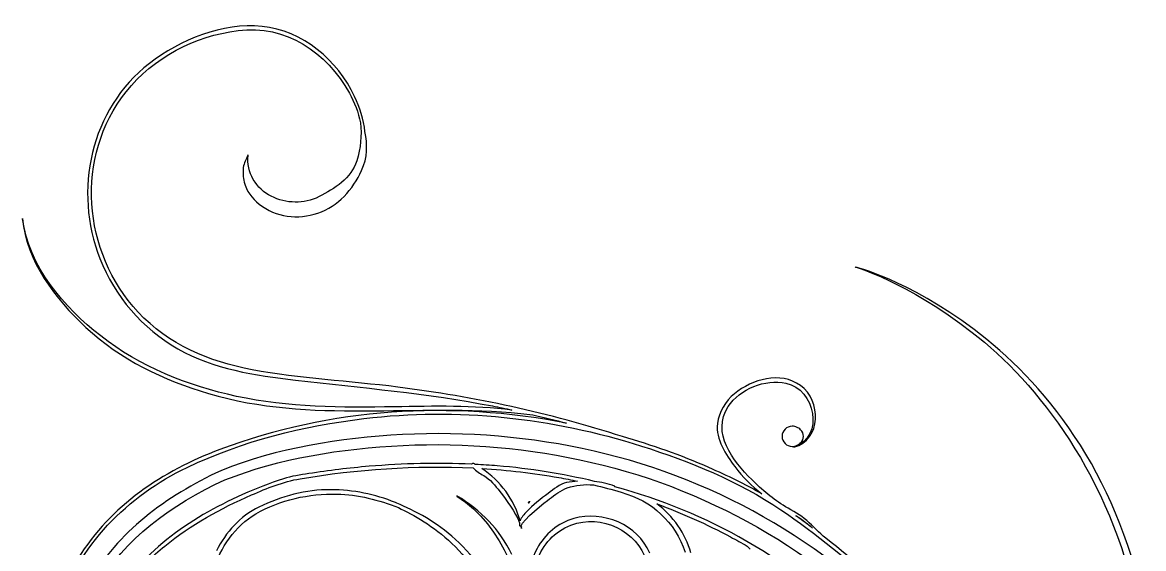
# Model space of a CAD drawing. Extents: x 0 to 115, y 0 to 123.
# Drawn here: x 13.81 to 54.23, y 103.88 to 122.87 of the extents above; entities that cross this region are included whole.
import ezdxf

# ---------------------------------------------------------------- set-up
doc = ezdxf.new("R2010")
doc.units = 0
doc.layers.add('ink_ext_XXXXXX', color=7, linetype='CONTINUOUS')

msp = doc.modelspace()

# ---------------------------------------------------------------- linework, layer by layer
at = {"layer": 'ink_ext_XXXXXX', "color": 7}
for points in [[(19.744722, 106.810505), (19.744722, 106.810505)], [(33.822566, 106.313794), (33.822566, 106.313794)], [(41.747014, 105.03568), (41.747014, 105.03568)]]:
    msp.add_lwpolyline(points, dxfattribs=at)
for points in [[(17.546634, 120.369166), (18.530144, 121.613061), (20.025039, 122.37118), (21.583471, 122.577202)], [(22.448658, 122.726075), (21.025905, 122.870008), (19.492274, 122.248766), (18.386669, 121.3894)], [(21.583471, 122.577202), (23.300264, 122.804039), (24.788986, 121.786275), (25.5972, 120.318014)], [(25.788758, 120.19313), (25.1781, 121.504405), (23.91445, 122.577202), (22.448658, 122.726075)], [(18.386669, 121.3894), (16.262171, 119.7384), (15.637225, 116.802583), (16.602248, 114.346191)], [(17.982632, 112.414733), (15.969047, 114.581141), (15.691235, 118.021783), (17.546634, 120.369166)], [(25.5972, 120.318014), (25.780291, 119.984639), (25.922108, 119.621277), (25.997602, 119.247333)], [(26.159175, 118.927011), (26.116841, 119.366572), (25.970439, 119.802252), (25.788758, 120.19313)], [(25.997602, 119.247333), (26.046991, 118.790839), (26.004658, 118.331522), (25.864605, 117.874322)], [(26.040994, 117.527894), (26.257247, 117.995677), (26.253366, 118.463814), (26.159175, 118.927011)], [(21.933955, 118.075758), (21.87931, 117.913127), (21.792209, 117.803766), (21.774182, 117.6302)], [(22.776741, 116.59515), (22.258158, 116.842447), (21.858919, 117.482033), (21.954416, 118.070466)], [(21.954416, 118.070466), (21.957239, 118.083872), (21.938189, 118.089164), (21.933955, 118.075758)], [(25.864605, 117.874322), (25.673047, 117.249905), (25.056039, 116.859733), (24.506411, 116.582097)], [(21.774182, 117.6302), (21.755026, 117.450636), (21.766597, 117.28483), (21.805862, 117.109852)], [(24.457727, 115.98555), (25.204911, 116.240961), (25.718555, 116.82763), (26.040994, 117.527894)], [(21.805862, 117.109852), (21.878781, 116.784591), (22.094469, 116.522125), (22.347764, 116.316102)], [(24.506411, 116.582097), (23.947611, 116.299522), (23.332014, 116.331625), (22.776741, 116.59515)], [(22.347764, 116.316102), (22.9429, 115.834561), (23.747233, 115.742839), (24.457727, 115.98555)], [(13.818479, 115.786936), (13.81795, 115.792933), (13.809942, 115.792933), (13.809942, 115.786936)], [(13.809942, 115.786936), (13.969115, 114.237536), (14.988854, 112.898039), (16.093366, 111.865811)], [(16.632164, 111.553602), (15.333236, 112.572072), (14.008802, 114.08443), (13.818479, 115.786936)], [(16.602248, 114.346191), (17.137059, 112.982705), (18.138772, 111.818186), (19.410289, 111.094991)], [(48.128764, 111.786436), (45.697066, 113.609591), (43.810764, 114.040333), (43.831225, 114.048447)], [(43.831225, 114.048447), (43.811469, 114.041391), (45.677311, 113.544327), (48.049741, 111.683072)], [(22.096586, 110.333697), (20.538613, 110.625444), (19.077337, 111.23575), (17.982632, 112.414733)], [(16.093366, 111.865811), (17.340471, 110.69988), (18.899043, 109.960105), (20.524573, 109.476447)], [(48.049741, 111.683072), (50.421114, 109.878966), (53.064125, 106.399872), (53.978525, 101.886786)], [(51.747911, 107.9274), (50.640894, 109.599566), (49.331736, 110.876269), (48.128764, 111.786436)], [(21.530942, 109.3752), (19.780141, 109.746675), (18.046168, 110.444469), (16.632164, 111.553602)], [(19.410289, 111.094991), (20.69821, 110.361566), (22.203125, 110.125205), (23.655511, 109.960105)], [(27.344861, 109.708927), (25.599669, 109.929766), (23.827314, 110.009494), (22.096586, 110.333697)], [(23.655511, 109.960105), (26.032175, 109.689172), (28.407075, 109.484561), (30.757986, 109.027008)], [(39.258519, 109.003725), (39.682911, 109.649661), (40.588139, 110.011611), (41.339202, 109.853919)], [(41.860961, 109.7689), (41.137414, 110.284661), (40.116122, 109.993619), (39.483591, 109.470097)], [(35.443227, 107.923872), (32.806566, 108.779005), (30.112755, 109.357561), (27.344861, 109.708927)], [(41.339202, 109.853919), (42.376016, 109.637314), (42.752783, 107.92105), (41.623541, 107.549927)], [(41.626011, 107.541461), (42.621197, 107.803927), (42.6279, 109.223505), (41.860961, 109.7689)], [(20.524573, 109.476447), (24.206197, 108.381425), (28.029955, 109.139544), (31.785275, 108.757133)], [(33.423575, 108.40753), (29.268205, 109.22033), (24.911752, 108.959627), (20.927904, 107.456089)], [(27.22668, 108.997375), (25.318152, 108.961039), (23.406097, 108.977619), (21.530942, 109.3752)], [(39.483591, 109.470097), (39.161152, 109.203397), (38.914561, 108.812166), (38.864819, 108.391655)], [(26.124955, 108.57263), (29.486222, 108.977619), (32.907461, 108.608261), (36.12938, 107.581677)], [(31.461425, 108.881664), (30.059839, 109.051702), (28.644141, 109.024891), (27.22668, 108.997375)], [(30.757986, 109.027008), (30.992936, 108.980794), (31.227886, 108.932111), (31.461425, 108.881664)], [(31.785275, 108.757133), (31.927444, 108.742669), (32.068555, 108.728205), (32.210372, 108.71233)], [(40.106597, 106.370944), (39.427852, 107.041222), (38.636925, 108.059691), (39.258519, 109.003725)], [(19.744722, 106.810505), (21.737811, 107.762652), (23.938791, 108.309811), (26.124955, 108.57263)], [(32.210372, 108.71233), (32.616066, 108.616022), (33.019997, 108.514422), (33.423575, 108.40753)], [(38.864819, 108.391655), (38.798144, 107.831797), (39.173852, 107.260297), (39.495233, 106.838727)], [(27.519486, 107.998308), (25.23913, 107.87025), (22.996875, 107.512533), (20.960994, 106.691972)], [(34.4237, 107.394), (32.146872, 107.922461), (29.803016, 108.111197), (27.519486, 107.998308)], [(41.562511, 108.297111), (41.36425, 108.297111), (41.198091, 108.131305), (41.198091, 107.932339)], [(41.198091, 107.932339), (41.198091, 107.732666), (41.36425, 107.566861), (41.562511, 107.566861)], [(41.738547, 108.25125), (41.687041, 108.280883), (41.627422, 108.297111), (41.562511, 108.297111)], [(41.799577, 108.223733), (41.780175, 108.235375), (41.759008, 108.243489), (41.738547, 108.25125)], [(41.868369, 108.171169), (41.845086, 108.188808), (41.822155, 108.206094), (41.799577, 108.223733)], [(41.9675, 107.932339), (41.9675, 108.021239), (41.931164, 108.108022), (41.868369, 108.171169)], [(41.868369, 107.692802), (41.931164, 107.75595), (41.9675, 107.842733), (41.9675, 107.932339)], [(21.102529, 106.358597), (23.070605, 107.140705), (25.296986, 107.492072), (27.538183, 107.606725)], [(27.538183, 107.606725), (29.787847, 107.709383), (32.093955, 107.516061), (34.329861, 106.990069)], [(38.562489, 106.804155), (37.549664, 107.247244), (36.5065, 107.620836), (35.443227, 107.923872)], [(36.12938, 107.581677), (37.878452, 107.023936), (39.626114, 106.319086), (41.151172, 105.282977)], [(41.562511, 107.566861), (41.627422, 107.566861), (41.687041, 107.583441), (41.738547, 107.613075)], [(41.623541, 107.549927), (41.61825, 107.547811), (41.621072, 107.54005), (41.626011, 107.541461)], [(41.738547, 107.613075), (41.786877, 107.629655), (41.830975, 107.656466), (41.868369, 107.692802)], [(54.232877, 101.94323), (53.743575, 104.201008), (52.863747, 106.262641), (51.747911, 107.9274)], [(20.927904, 107.456089), (18.850819, 106.671158), (17.003533, 105.444197), (15.809874, 103.523322)], [(46.172964, 100.512716), (43.194108, 103.811189), (38.999933, 106.376941), (34.4237, 107.394)], [(15.129824, 101.6663), (15.747044, 103.955475), (17.645977, 105.807911), (19.744722, 106.810505)], [(23.818847, 106.401283), (25.877658, 106.748769), (27.978802, 106.894466), (30.064777, 106.789691)], [(26.312633, 106.850369), (25.584147, 106.788986), (24.858483, 106.698322), (24.137405, 106.586139)], [(30.003747, 106.927627), (28.773258, 106.98513), (27.539241, 106.953733), (26.312633, 106.850369)], [(30.08665, 106.950205), (30.057016, 106.96608), (30.021033, 106.952322), (30.003747, 106.927627)], [(30.064777, 106.789691), (30.170258, 106.672569), (30.299727, 106.592841), (30.440839, 106.516289)], [(30.137802, 106.920572), (30.120516, 106.931155), (30.103936, 106.941386), (30.08665, 106.950205)], [(30.932258, 106.867655), (30.66838, 106.890586), (30.403091, 106.906814), (30.137802, 106.920572)], [(31.751408, 104.881164), (31.550325, 105.650572), (31.0328, 106.328964), (30.377691, 106.772758)], [(30.377691, 106.772758), (31.307261, 106.714902), (32.233655, 106.607658), (33.151583, 106.444675)], [(34.430402, 106.307444), (33.281052, 106.581905), (32.110536, 106.766761), (30.932258, 106.867655)], [(34.329861, 106.990069), (38.822839, 105.975833), (42.923175, 103.455589), (45.84488, 100.211797)], [(40.470311, 105.852008), (39.864944, 106.200552), (39.238411, 106.50888), (38.562489, 106.804155)], [(39.495233, 106.838727), (39.77675, 106.469016), (40.108714, 106.141991), (40.470311, 105.852008)], [(20.960994, 106.691972), (18.992741, 105.770164), (17.211354, 104.464533), (16.230456, 102.671716)], [(16.516947, 102.516494), (17.44701, 104.204536), (19.197917, 105.48018), (21.102529, 106.358597)], [(23.218419, 106.399872), (21.250519, 105.745822), (19.269989, 104.692427), (17.871719, 103.136325)], [(22.068364, 105.815319), (22.635277, 106.062264), (23.208894, 106.297919), (23.818847, 106.401283)], [(24.137405, 106.586139), (23.825902, 106.538514), (23.517222, 106.499002), (23.218419, 106.399872)], [(30.440839, 106.516289), (30.672966, 106.389641), (30.859939, 106.149047), (31.01763, 105.94373)], [(33.151583, 106.444675), (33.376302, 106.404105), (33.599964, 106.360714), (33.822566, 106.313794)], [(33.822566, 106.313794), (33.692391, 106.303211), (33.561511, 106.285572), (33.430277, 106.260525)], [(41.322622, 105.393044), (40.871419, 105.661861), (40.479483, 106.002997), (40.106597, 106.370944)], [(24.935741, 106.006525), (24.030161, 106.013227), (23.147864, 105.766989), (22.336122, 105.37858)], [(27.257725, 105.5398), (26.526064, 105.849186), (25.72808, 105.999469), (24.935741, 106.006525)], [(31.01763, 105.94373), (31.267044, 105.620586), (31.574666, 105.216655), (31.733769, 104.811666)], [(33.430277, 106.260525), (33.193211, 106.215016), (32.957202, 106.011111), (32.767761, 105.874939)], [(32.807977, 105.674914), (33.004827, 105.820964), (33.221433, 105.985005), (33.453914, 106.070377)], [(33.453914, 106.070377), (33.758714, 106.183266), (34.081858, 106.200552), (34.405002, 106.182208)], [(34.405002, 106.182208), (34.738377, 106.101422), (35.069989, 106.013227), (35.397719, 105.916214)], [(35.159594, 106.139522), (34.920411, 106.226305), (34.676641, 106.281339), (34.430402, 106.307444)], [(35.171941, 106.115886), (35.173352, 106.125058), (35.169472, 106.135289), (35.159594, 106.139522)], [(39.925269, 104.143152), (38.430197, 105.007458), (36.829291, 105.658333), (35.171941, 106.115886)], [(35.397719, 105.916214), (35.39913, 105.915155), (35.400541, 105.914097), (35.401952, 105.913391)], [(35.401952, 105.913391), (36.510733, 105.610355), (37.340819, 104.840594), (37.707002, 103.7491)], [(18.946845, 103.974525), (19.88227, 104.742169), (20.962229, 105.333777), (22.068364, 105.815319)], [(22.227114, 105.136927), (23.093889, 105.646339), (24.150811, 105.868589), (25.147408, 105.847775)], [(25.147408, 105.847775), (25.90588, 105.832605), (26.662589, 105.639989), (27.365322, 105.35953)], [(27.307819, 105.517222), (27.290533, 105.52463), (27.274658, 105.533097), (27.257725, 105.5398)], [(28.378147, 104.986997), (27.979861, 105.218772), (27.619675, 105.39128), (27.307819, 105.517222)], [(29.477755, 105.786039), (29.472111, 105.789214), (29.467525, 105.7811), (29.473169, 105.777219)], [(29.473169, 105.777219), (31.176733, 104.675847), (31.929914, 102.531664), (31.960958, 100.587858)], [(31.455075, 103.668314), (31.01375, 104.581655), (30.333947, 105.261458), (29.477755, 105.786039)], [(31.79233, 104.702658), (31.808911, 104.888572), (32.718725, 105.610355), (32.807977, 105.674914)], [(32.767761, 105.874939), (32.493652, 105.675619), (32.221661, 105.459366), (31.987769, 105.212775)], [(32.047036, 105.538741), (32.04633, 105.538741), (32.04633, 105.53733), (32.047036, 105.53733)], [(32.057266, 105.538036), (32.053386, 105.538741), (32.049858, 105.538741), (32.047036, 105.538741)], [(32.047036, 105.53733), (32.051622, 105.53733), (32.054091, 105.538036), (32.057266, 105.538036)], [(32.095014, 105.574019), (32.093955, 105.547208), (32.085489, 105.539094), (32.057266, 105.538036)], [(32.057266, 105.538036), (32.068555, 105.538036), (32.084077, 105.538036), (32.088664, 105.544739)], [(32.088664, 105.544739), (32.095014, 105.552147), (32.095719, 105.563436), (32.095014, 105.574019)], [(32.096425, 105.586719), (32.096425, 105.587425), (32.095014, 105.587425), (32.095014, 105.586719)], [(32.095014, 105.586719), (32.095014, 105.582839), (32.095014, 105.578605), (32.095014, 105.574019)], [(32.095014, 105.574019), (32.095719, 105.578605), (32.096425, 105.581427), (32.096425, 105.586719)], [(20.705795, 103.086936), (20.928468, 103.917375), (21.482576, 104.700189), (22.227114, 105.136927)], [(22.336122, 105.37858), (21.652227, 105.051555), (21.146485, 104.468414), (20.805137, 103.801664)], [(27.365322, 105.35953), (27.6419, 105.228297), (27.953402, 105.062491), (28.292775, 104.850119)], [(31.987769, 105.212775), (31.905219, 105.125639), (31.796916, 105.007811), (31.751408, 104.881164)], [(36.431358, 103.715586), (35.996736, 104.763336), (34.747197, 105.252639), (33.686041, 104.96583)], [(37.910555, 103.728991), (37.714411, 104.406677), (37.272027, 105.075897), (36.679361, 105.495702)], [(36.679361, 105.495702), (37.593761, 105.162327), (38.482408, 104.761219), (39.341775, 104.302255)], [(41.151172, 105.282977), (42.43493, 104.411969), (43.638961, 103.423839), (44.77808, 102.370444)], [(42.086033, 104.894216), (41.856727, 105.09283), (41.582266, 105.23888), (41.322622, 105.393044)], [(28.292775, 104.850119), (28.937652, 104.432783), (29.677075, 103.820008), (30.243636, 102.909136)], [(30.43343, 103.030491), (29.827711, 103.966764), (29.048425, 104.580597), (28.378147, 104.986997)], [(31.733769, 104.811666), (31.72883, 104.780622), (31.728125, 104.749225), (31.733769, 104.717827)], [(31.733769, 104.717827), (31.73518, 104.709008), (31.743647, 104.701952), (31.751055, 104.700189)], [(31.751055, 104.700189), (31.758464, 104.698072), (31.770105, 104.686783), (31.781041, 104.676552)], [(31.796916, 104.677964), (31.795858, 104.68643), (31.793741, 104.694544), (31.79233, 104.702658)], [(33.686041, 104.96583), (33.111014, 104.811314), (32.651344, 104.399622), (32.364536, 103.887389)], [(32.453789, 103.657025), (32.712022, 104.223939), (33.196386, 104.6381), (33.798225, 104.796497)], [(33.798225, 104.796497), (34.926408, 105.094241), (36.14208, 104.356936), (36.3668, 103.214641)], [(41.749836, 105.026508), (41.731491, 105.039561), (41.713147, 105.052614), (41.694802, 105.065314)], [(41.694802, 105.065314), (41.712794, 105.055436), (41.729727, 105.045205), (41.747014, 105.03568)], [(41.747014, 105.03568), (41.94845, 104.917147), (42.124133, 104.769686), (42.299111, 104.621519)], [(42.299111, 104.621519), (42.117783, 104.75875), (41.934339, 104.894216), (41.749836, 105.026508)], [(42.77395, 104.258511), (42.520302, 104.450069), (42.323805, 104.689252), (42.086033, 104.894216)], [(31.781041, 104.676552), (31.787039, 104.656091), (31.793741, 104.634925), (31.799033, 104.614464)], [(31.806441, 104.668086), (31.802561, 104.670555), (31.799033, 104.674436), (31.796916, 104.677964)], [(31.799033, 104.614464), (31.800797, 104.607408), (31.810322, 104.610583), (31.809264, 104.61658)], [(31.809264, 104.61658), (31.806441, 104.63175), (31.803266, 104.645861), (31.800797, 104.661383)], [(31.800797, 104.661383), (31.80115, 104.660677), (31.80115, 104.659972), (31.801855, 104.659972)], [(31.801855, 104.659972), (31.8075, 104.657855), (31.81138, 104.664911), (31.806441, 104.668086)], [(39.341775, 104.302255), (39.542152, 104.194305), (39.743589, 104.086002), (39.940439, 103.972408)], [(17.688698, 102.710875), (18.058974, 103.180775), (18.495148, 103.60305), (18.946845, 103.974525)], [(32.364536, 103.887389), (32.162394, 103.527908), (32.07808, 103.135619), (32.060794, 102.727455)], [(47.59113, 96.799377), (45.516091, 99.714733), (43.043119, 102.3394), (39.925269, 104.143152)], [(39.940439, 103.972408), (39.978539, 103.931133), (40.013464, 103.891269), (40.043802, 103.858108)], [(42.77395, 104.2571), (42.77395, 104.257805), (42.77395, 104.258511), (42.77395, 104.258511)], [(45.704827, 101.667005), (44.778786, 102.58458), (43.801239, 103.452766), (42.77395, 104.2571)]]:
    msp.add_open_spline(points, degree=3, dxfattribs=at)

doc.saveas('drawing.dxf')
